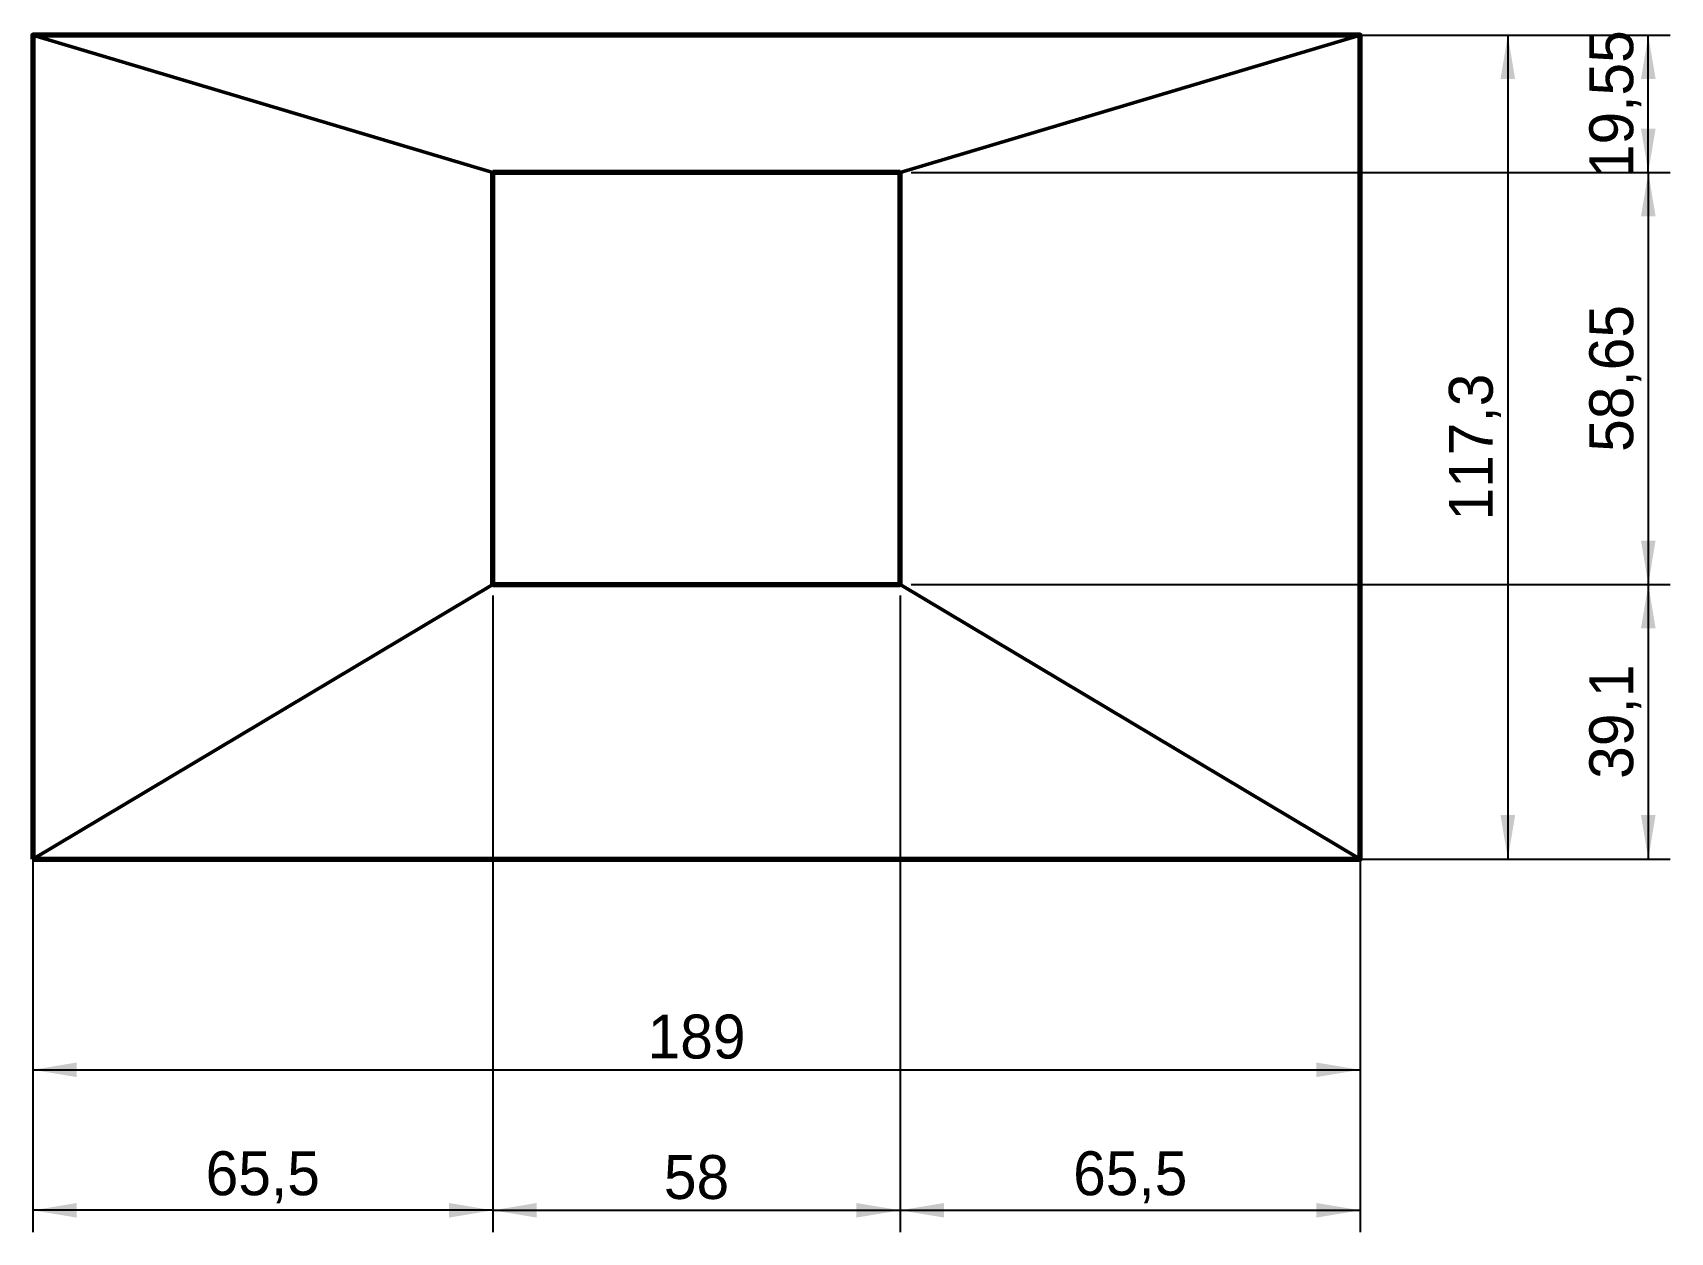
# Model space of a CAD drawing. Header units: millimetres. Extents: x 0 to 233, y -53 to 118.
import ezdxf

# ---------------------------------------------------------------- set-up
doc = ezdxf.new("R2010")
doc.units = ezdxf.units.MM
doc.linetypes.add('DASHEDX2', pattern=[38.1, 25.4, -12.7])
doc.layers.add('Auxiliar', color=1, linetype='CONTINUOUS', lineweight=50)
doc.layers.add('Visível', color=7, linetype='CONTINUOUS', lineweight=70)
doc.layers.add('Medidas', color=6, linetype='DASHEDX2', lineweight=35, plot=False)
doc.dimstyles.get("Standard").update_dxf_attribs({"dimscale": 2.5, "dimtxt": 2.5, "dimasz": 2.5, "dimexe": 1.25, "dimexo": 0.625, "dimtad": 0, "dimtoh": 1, "dimtxsty": 'Standard', "dimcen": 0.09, "dimadec": 0, "dimazin": 0, "dimtfac": 1, "dimtdec": 4, "dimtofl": 0, "dimtmove": 0, "dimatfit": 3, "dimfxl": 1, "dimtolj": 1, "dimtzin": 0, "dimarcsym": 0})

# ---------------------------------------------------------------- blocks, each defined once
blk = doc.blocks.new('*D1')
at = {"layer": 'Medidas', "color": 0, "linetype": 'ByBlock', "lineweight": -2}
for p, q in [((190.56, 117.3), (213.12, 117.3)), ((210, 117.3), (210, 0)), ((190.56, 0), (213.12, 0))]:
    blk.add_line(p, q, dxfattribs=at)
for points in [[(210, 117.3), (211.04, 111.05), (208.96, 111.05)], [(210, 0), (208.96, 6.25), (211.04, 6.25)]]:
    blk.add_solid(points, dxfattribs=at)
at = {"layer": 'Medidas', "color": 0, "linetype": 'CONTINUOUS', "lineweight": -2, "insert": (205.31, 58.65), "char_height": 6.25, "width": 17.0139, "attachment_point": 5, "rotation": 90}
blk.add_mtext('117,3', dxfattribs=at)
blk = doc.blocks.new('*D2')
at = {"layer": 'Medidas', "color": 0, "linetype": 'ByBlock', "lineweight": -2}
for p, q in [((0, -1.56), (0, -33.12)), ((189, -1.56), (189, -33.12)), ((0, -30), (189, -30))]:
    blk.add_line(p, q, dxfattribs=at)
for points in [[(0, -30), (6.25, -28.96), (6.25, -31.04)], [(189, -30), (182.75, -31.04), (182.75, -28.96)]]:
    blk.add_solid(points, dxfattribs=at)
at = {"layer": 'Medidas', "color": 0, "linetype": 'CONTINUOUS', "lineweight": -2, "insert": (94.5, -25.31), "char_height": 6.25, "width": 11.1111, "attachment_point": 5}
blk.add_mtext('189', dxfattribs=at)
blk = doc.blocks.new('*D3')
at = {"layer": 'Medidas', "color": 0, "linetype": 'ByBlock', "lineweight": -2}
for p, q in [((125.06, 97.75), (233.12, 97.75)), ((230, 97.75), (230, 39.1)), ((125.06, 39.1), (233.12, 39.1))]:
    blk.add_line(p, q, dxfattribs=at)
for points in [[(230, 97.75), (231.04, 91.5), (228.96, 91.5)], [(230, 39.1), (228.96, 45.35), (231.04, 45.35)]]:
    blk.add_solid(points, dxfattribs=at)
at = {"layer": 'Medidas', "color": 0, "linetype": 'CONTINUOUS', "lineweight": -2, "insert": (225.31, 68.42), "char_height": 6.25, "width": 19.7917, "attachment_point": 5, "rotation": 90}
blk.add_mtext('58,65', dxfattribs=at)
blk = doc.blocks.new('*D4')
at = {"layer": 'Medidas', "color": 0, "linetype": 'ByBlock', "lineweight": -2}
for p, q in [((65.5, 37.54), (65.5, -53.12)), ((123.5, 37.54), (123.5, -53.12)), ((65.5, -50), (123.5, -50))]:
    blk.add_line(p, q, dxfattribs=at)
for points in [[(65.5, -50), (71.75, -48.96), (71.75, -51.04)], [(123.5, -50), (117.25, -51.04), (117.25, -48.96)]]:
    blk.add_solid(points, dxfattribs=at)
at = {"layer": 'Medidas', "color": 0, "linetype": 'CONTINUOUS', "lineweight": -2, "insert": (94.5, -45.31), "char_height": 6.25, "width": 7.6389, "attachment_point": 5}
blk.add_mtext('58', dxfattribs=at)
blk = doc.blocks.new('*D5')
at = {"layer": 'Medidas', "color": 0, "linetype": 'ByBlock', "lineweight": -2}
for p, q in [((125.06, 117.3), (233.12, 117.3)), ((230, 97.75), (230, 117.3)), ((125.06, 97.75), (233.12, 97.75))]:
    blk.add_line(p, q, dxfattribs=at)
for points in [[(230, 117.3), (231.04, 111.05), (228.96, 111.05)], [(230, 97.75), (228.96, 104), (231.04, 104)]]:
    blk.add_solid(points, dxfattribs=at)
at = {"layer": 'Medidas', "color": 0, "linetype": 'CONTINUOUS', "lineweight": -2, "insert": (225.31, 107.53), "char_height": 6.25, "width": 18.4028, "attachment_point": 5, "rotation": 90}
blk.add_mtext('19,55', dxfattribs=at)
blk = doc.blocks.new('*D6')
at = {"layer": 'Medidas', "color": 0, "linetype": 'ByBlock', "lineweight": -2}
for p, q in [((125.06, 39.1), (233.12, 39.1)), ((230, 39.1), (230, 0)), ((125.06, 0), (233.12, 0))]:
    blk.add_line(p, q, dxfattribs=at)
for points in [[(230, 39.1), (231.04, 32.85), (228.96, 32.85)], [(230, 0), (228.96, 6.25), (231.04, 6.25)]]:
    blk.add_solid(points, dxfattribs=at)
at = {"layer": 'Medidas', "color": 0, "linetype": 'CONTINUOUS', "lineweight": -2, "insert": (225.31, 19.55), "char_height": 6.25, "width": 13.5417, "attachment_point": 5, "rotation": 90}
blk.add_mtext('39,1', dxfattribs=at)
blk = doc.blocks.new('*D7')
at = {"layer": 'Medidas', "color": 0, "linetype": 'ByBlock', "lineweight": -2}
for p, q in [((0, 37.54), (0, -53.12)), ((65.5, 37.54), (65.5, -53.12)), ((65.5, -50), (0, -50))]:
    blk.add_line(p, q, dxfattribs=at)
for points in [[(0, -50), (6.25, -48.96), (6.25, -51.04)], [(65.5, -50), (59.25, -51.04), (59.25, -48.96)]]:
    blk.add_solid(points, dxfattribs=at)
at = {"layer": 'Medidas', "color": 0, "linetype": 'CONTINUOUS', "lineweight": -2, "insert": (32.75, -45.31), "char_height": 6.25, "width": 14.9306, "attachment_point": 5}
blk.add_mtext('65,5', dxfattribs=at)
blk = doc.blocks.new('*D8')
at = {"layer": 'Medidas', "color": 0, "linetype": 'ByBlock', "lineweight": -2}
for p, q in [((123.5, 37.54), (123.5, -53.12)), ((189, 37.54), (189, -53.12)), ((123.5, -50), (189, -50))]:
    blk.add_line(p, q, dxfattribs=at)
for points in [[(123.5, -50), (129.75, -48.96), (129.75, -51.04)], [(189, -50), (182.75, -51.04), (182.75, -48.96)]]:
    blk.add_solid(points, dxfattribs=at)
at = {"layer": 'Medidas', "color": 0, "linetype": 'CONTINUOUS', "lineweight": -2, "insert": (156.25, -45.31), "char_height": 6.25, "width": 14.9306, "attachment_point": 5}
blk.add_mtext('65,5', dxfattribs=at)

msp = doc.modelspace()

# ---------------------------------------------------------------- linework, layer by layer
at = {"layer": 'Auxiliar'}
for p, q in [((0, 117.3), (65.5, 97.75)), ((189, 117.3), (123.5, 97.75)), ((0, 0), (65.5, 39.1)), ((189, 0), (123.5, 39.1))]:
    msp.add_line(p, q, dxfattribs=at)
at = {"layer": 'Visível'}
for p, q in [((123.5, 97.75), (65.5, 97.75)), ((65.5, 39.1), (65.5, 97.75)), ((123.5, 39.1), (123.5, 97.75)), ((65.5, 39.1), (123.5, 39.1))]:
    msp.add_line(p, q, dxfattribs=at)
msp.add_lwpolyline([(0, 0), (189, 0), (189, 117.3), (0, 117.3)], close=True, dxfattribs=at)

# ---------------------------------------------------------------- dimensions: what is measured, and where the dimension line sits
at = {"layer": 'Medidas'}
for p1, p2, distance, picture, middle in [((123.5, 97.75), (123.5, 117.3), -106.5, '*D5', (225.312, 107.525)), ((189, 117.3), (189, 0), 21, '*D1', (205.312, 58.65)), ((123.5, 97.75), (123.5, 39.1), 106.5, '*D3', (225.312, 68.425)), ((65.5, 39.1), (0, 39.1), 89.1, '*D7', (32.75, -45.312)), ((65.5, 39.1), (123.5, 39.1), -89.1, '*D4', (94.5, -45.312)), ((123.5, 39.1), (123.5, 0), 106.5, '*D6', (225.312, 19.55)), ((123.5, 39.1), (189, 39.1), -89.1, '*D8', (156.25, -45.312)), ((0, 0), (189, 0), -30, '*D2', (94.5, -25.312))]:
    dim = msp.add_aligned_dim(p1=p1, p2=p2, distance=distance, dimstyle='Standard', dxfattribs=at)
    dim.commit()
    dim.dimension.update_dxf_attribs({"geometry": picture, "text_midpoint": middle})

doc.saveas('drawing.dxf')
